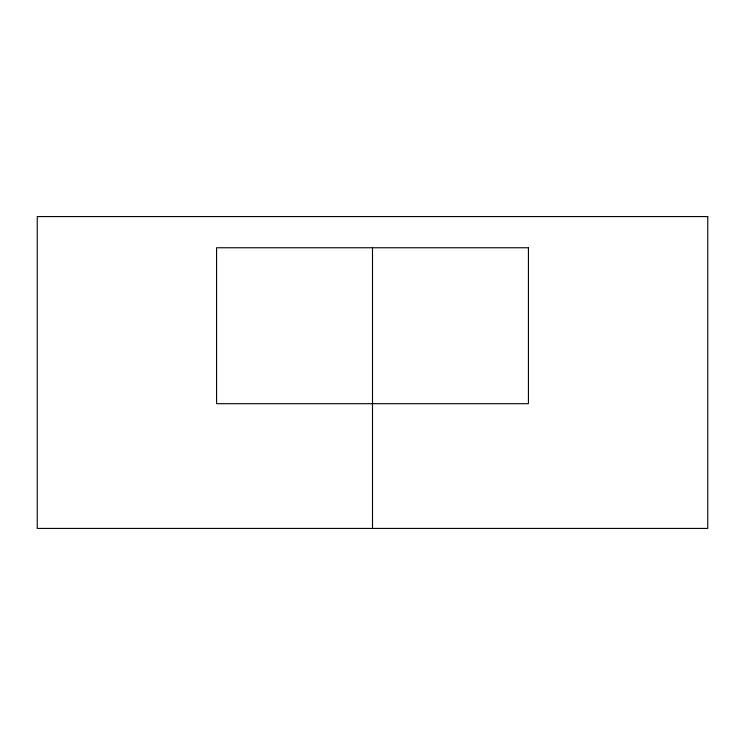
<?xml version="1.0" encoding="UTF-8"?>
<svg xmlns="http://www.w3.org/2000/svg" width="745" height="745" viewBox="0 0 745 745"><rect width="100%" height="100%" fill="white"/><g stroke="black" fill="none" stroke-linecap="round" stroke-linejoin="round"><path stroke-width="1.12" d="M372.5 247.759L372.5 528.429M707.75 216.572L37.25 216.572L37.25 528.429L707.75 528.429L707.75 216.572M528.429 247.759L216.572 247.759L216.572 403.688L528.429 403.688L528.429 247.759"/></g></svg>
